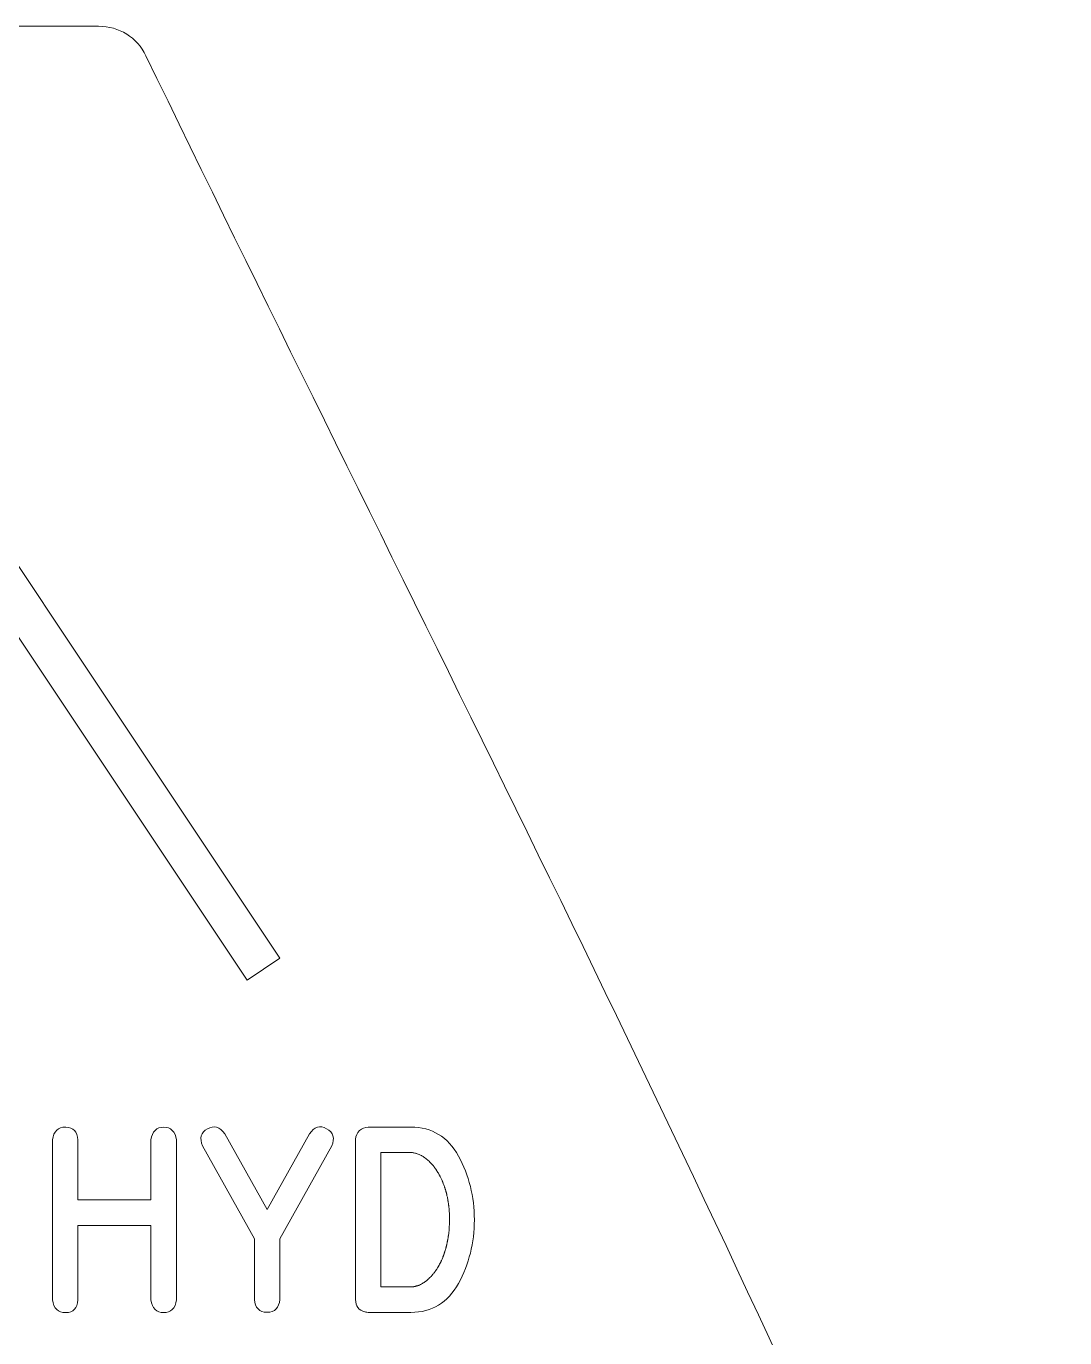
# Model space of a CAD drawing. Header units: millimetres. Extents: x -166 to 342, y -77 to 132.
# Drawn here: x 151.31 to 171.07, y 107.29 to 132.26 of the extents above; entities that cross this region are included whole.
import ezdxf

# ---------------------------------------------------------------- set-up
doc = ezdxf.new("R2010")
doc.units = ezdxf.units.MM
doc.header["$MEASUREMENT"] = 0
doc.layers.add('Engrave', color=7, linetype='Continuous')
doc.layers.add('Front', color=7, linetype='Continuous')

msp = doc.modelspace()

# ---------------------------------------------------------------- linework, layer by layer
at = {"layer": 'Engrave', "color": 114, "lineweight": 9}
msp.add_open_spline([(126.8184, 128.1755), (126.8184, 128.1755), (146.8225, 128.1755), (146.8225, 128.1755), (146.8225, 128.1755), (146.8225, 128.1755), (147.0231, 128.1755), (147.0231, 128.1755), (147.0231, 128.1755), (147.0231, 128.1755), (147.1344, 128.0086), (147.1344, 128.0086), (147.1344, 128.0086), (147.1344, 128.0086), (156.1301, 114.5148), (156.1301, 114.5148), (156.1301, 114.5148), (156.1301, 114.5148), (155.5064, 114.0986), (155.5064, 114.0986), (155.5064, 114.0986), (155.5064, 114.0986), (146.6217, 127.4256), (146.6217, 127.4256), (146.6217, 127.4256), (146.6217, 127.4256), (126.8184, 127.4256), (126.8184, 127.4256), (126.8184, 127.4256), (126.8184, 127.4256), (126.8184, 128.1755), (126.8184, 128.1755)], degree=3, knots=[0, 0, 0, 0, 0.1111111, 0.1111111, 0.1111111, 0.1111111, 0.2222222, 0.2222222, 0.2222222, 0.2222222, 0.3333333, 0.3333333, 0.3333333, 0.3333333, 0.4444444, 0.4444444, 0.4444444, 0.4444444, 0.5555556, 0.5555556, 0.5555556, 0.5555556, 0.6666667, 0.6666667, 0.6666667, 0.6666667, 0.7777778, 0.7777778, 0.7777778, 0.7777778, 1, 1, 1, 1], dxfattribs=at)
at = {"layer": 'Engrave', "color": 240, "lineweight": 9}
for points, knots in [([(151.804, 108.0088), (151.804, 108.0088), (151.804, 111.0544), (151.804, 111.0544), (151.804, 111.0544), (151.8281, 111.2196), (151.9122, 111.3008), (152.0556, 111.2984), (152.0556, 111.2984), (152.1991, 111.2955), (152.2773, 111.2137), (152.2896, 111.0544), (152.2896, 111.0544), (152.2896, 111.0544), (152.2896, 109.9156), (152.2896, 109.9156), (152.2896, 109.9156), (152.2896, 109.9156), (153.6766, 109.9156), (153.6766, 109.9156), (153.6766, 109.9156), (153.6766, 109.9156), (153.6766, 111.0544), (153.6766, 111.0544), (153.6766, 111.0544), (153.7007, 111.2161), (153.7819, 111.2978), (153.92, 111.2984), (153.92, 111.2984), (154.0582, 111.299), (154.1405, 111.2173), (154.1658, 111.0544), (154.1658, 111.0544), (154.1658, 111.0544), (154.1658, 108.0088), (154.1658, 108.0088), (154.1658, 108.0088), (154.1405, 107.8471), (154.0582, 107.7666), (153.92, 107.7672), (153.92, 107.7672), (153.7819, 107.7678), (153.7007, 107.8483), (153.6766, 108.0088), (153.6766, 108.0088), (153.6766, 108.0088), (153.6766, 109.4264), (153.6766, 109.4264), (153.6766, 109.4264), (153.6766, 109.4264), (152.2896, 109.4264), (152.2896, 109.4264), (152.2896, 109.4264), (152.2896, 109.4264), (152.2896, 108.0088), (152.2896, 108.0088), (152.2896, 108.0088), (152.2773, 107.8507), (152.1991, 107.7701), (152.0556, 107.7678), (152.0556, 107.7678), (151.9122, 107.7654), (151.8281, 107.846), (151.804, 108.0088)], [0, 0, 0, 0, 0.0588235, 0.0588235, 0.0588235, 0.0588235, 0.1176471, 0.1176471, 0.1176471, 0.1176471, 0.1764706, 0.1764706, 0.1764706, 0.1764706, 0.2352941, 0.2352941, 0.2352941, 0.2352941, 0.2941176, 0.2941176, 0.2941176, 0.2941176, 0.3529412, 0.3529412, 0.3529412, 0.3529412, 0.4117647, 0.4117647, 0.4117647, 0.4117647, 0.4705882, 0.4705882, 0.4705882, 0.4705882, 0.5294118, 0.5294118, 0.5294118, 0.5294118, 0.5882353, 0.5882353, 0.5882353, 0.5882353, 0.6470588, 0.6470588, 0.6470588, 0.6470588, 0.7058824, 0.7058824, 0.7058824, 0.7058824, 0.7647059, 0.7647059, 0.7647059, 0.7647059, 0.8235294, 0.8235294, 0.8235294, 0.8235294, 0.8823529, 0.8823529, 0.8823529, 0.8823529, 1, 1, 1, 1]), ([(156.6975, 111.1732), (156.7869, 111.3078), (156.8951, 111.3396), (157.0221, 111.2696), (157.0221, 111.2696), (157.1491, 111.1996), (157.1814, 111.0903), (157.1197, 110.9409), (157.1197, 110.9409), (157.1197, 110.9409), (156.129, 109.1718), (156.129, 109.1718), (156.129, 109.1718), (156.129, 109.1718), (156.129, 108.0194), (156.129, 108.0194), (156.129, 108.0194), (156.1184, 107.8566), (156.0384, 107.7748), (155.8885, 107.7748), (155.8885, 107.7748), (155.7386, 107.7748), (155.6586, 107.8566), (155.6486, 108.0194), (155.6486, 108.0194), (155.6486, 108.0194), (155.6486, 109.1718), (155.6486, 109.1718), (155.6486, 109.1718), (155.6486, 109.1718), (154.6597, 110.9409), (154.6597, 110.9409), (154.6597, 110.9409), (154.5985, 111.0891), (154.6297, 111.1979), (154.7526, 111.2673), (154.7526, 111.2673), (154.8754, 111.3366), (154.9854, 111.3055), (155.0818, 111.1732), (155.0818, 111.1732), (155.0818, 111.1732), (155.8897, 109.7298), (155.8897, 109.7298), (155.8897, 109.7298), (155.8897, 109.7298), (156.6975, 111.1732), (156.6975, 111.1732)], [0, 0, 0, 0, 0.0769231, 0.0769231, 0.0769231, 0.0769231, 0.1538462, 0.1538462, 0.1538462, 0.1538462, 0.2307692, 0.2307692, 0.2307692, 0.2307692, 0.3076923, 0.3076923, 0.3076923, 0.3076923, 0.3846154, 0.3846154, 0.3846154, 0.3846154, 0.4615385, 0.4615385, 0.4615385, 0.4615385, 0.5384615, 0.5384615, 0.5384615, 0.5384615, 0.6153846, 0.6153846, 0.6153846, 0.6153846, 0.6923077, 0.6923077, 0.6923077, 0.6923077, 0.7692308, 0.7692308, 0.7692308, 0.7692308, 0.8461538, 0.8461538, 0.8461538, 0.8461538, 1, 1, 1, 1]), ([(157.8135, 111.299), (157.8135, 111.299), (158.6248, 111.299), (158.6248, 111.299), (158.6248, 111.299), (159.0282, 111.299), (159.3298, 111.1156), (159.5309, 110.7481), (159.5309, 110.7481), (159.7319, 110.3806), (159.8325, 109.9761), (159.8325, 109.5351), (159.8325, 109.5351), (159.8325, 109.0942), (159.7314, 108.6903), (159.5303, 108.3228), (159.5303, 108.3228), (159.3286, 107.9553), (159.027, 107.7713), (158.6248, 107.7713), (158.6248, 107.7713), (158.6248, 107.7713), (157.8135, 107.7713), (157.8135, 107.7713), (157.8135, 107.7713), (157.8135, 107.7713), (157.817, 107.7713), (157.817, 107.7713), (157.817, 107.7713), (157.817, 107.7713), (157.8135, 107.7713), (157.8135, 107.7713), (157.8135, 107.7713), (157.7758, 107.7772), (157.7553, 107.7807), (157.7517, 107.7819), (157.7517, 107.7819), (157.6324, 107.8101), (157.573, 107.8883), (157.5742, 108.0159), (157.5742, 108.0159), (157.5742, 108.0159), (157.5724, 108.0159), (157.5724, 108.0159), (157.5724, 108.0159), (157.5724, 108.0159), (157.5742, 111.0579), (157.5742, 111.0579), (157.5742, 111.0579), (157.573, 111.0615), (157.5724, 111.0662), (157.5724, 111.0715), (157.5724, 111.0715), (157.5759, 111.135), (157.6006, 111.1885), (157.6471, 111.2326), (157.6471, 111.2326), (157.6941, 111.2767), (157.75, 111.299), (157.8152, 111.299), (157.8152, 111.299), (157.8152, 111.299), (157.8135, 111.299), (157.8135, 111.299)], [0, 0, 0, 0, 0.0588235, 0.0588235, 0.0588235, 0.0588235, 0.1176471, 0.1176471, 0.1176471, 0.1176471, 0.1764706, 0.1764706, 0.1764706, 0.1764706, 0.2352941, 0.2352941, 0.2352941, 0.2352941, 0.2941176, 0.2941176, 0.2941176, 0.2941176, 0.3529412, 0.3529412, 0.3529412, 0.3529412, 0.4117647, 0.4117647, 0.4117647, 0.4117647, 0.4705882, 0.4705882, 0.4705882, 0.4705882, 0.5294118, 0.5294118, 0.5294118, 0.5294118, 0.5882353, 0.5882353, 0.5882353, 0.5882353, 0.6470588, 0.6470588, 0.6470588, 0.6470588, 0.7058824, 0.7058824, 0.7058824, 0.7058824, 0.7647059, 0.7647059, 0.7647059, 0.7647059, 0.8235294, 0.8235294, 0.8235294, 0.8235294, 0.8823529, 0.8823529, 0.8823529, 0.8823529, 1, 1, 1, 1]), ([(158.6248, 108.2569), (158.6272, 108.2569), (158.6295, 108.2569), (158.6319, 108.2569), (158.6319, 108.2569), (158.6342, 108.2569), (158.6372, 108.2569), (158.6401, 108.2569), (158.6401, 108.2569), (158.6425, 108.2569), (158.6448, 108.2575), (158.6466, 108.2581), (158.6466, 108.2581), (158.6483, 108.2587), (158.6507, 108.2587), (158.6542, 108.2587), (158.6542, 108.2587), (158.6566, 108.2587), (158.6589, 108.2593), (158.6619, 108.2599), (158.6619, 108.2599), (158.6648, 108.2605), (158.6678, 108.2605), (158.6713, 108.2605), (158.6713, 108.2605), (158.6736, 108.2605), (158.676, 108.2611), (158.6783, 108.2611), (158.6783, 108.2611), (158.6807, 108.2617), (158.6836, 108.2622), (158.6872, 108.2622), (158.6872, 108.2622), (158.6889, 108.2622), (158.6913, 108.2622), (158.6936, 108.2628), (158.6936, 108.2628), (158.696, 108.2634), (158.6989, 108.264), (158.7024, 108.264), (158.7024, 108.264), (158.7071, 108.2664), (158.7118, 108.2675), (158.716, 108.2675), (158.716, 108.2675), (158.7183, 108.2675), (158.7207, 108.2681), (158.723, 108.2699), (158.723, 108.2699), (158.7254, 108.2716), (158.7283, 108.2734), (158.7318, 108.274), (158.7318, 108.274), (158.7342, 108.274), (158.7365, 108.2746), (158.7395, 108.2752), (158.7395, 108.2752), (158.7424, 108.2758), (158.7454, 108.2763), (158.7489, 108.2775), (158.7489, 108.2775), (158.7512, 108.2775), (158.7536, 108.2781), (158.7559, 108.2793), (158.7559, 108.2793), (158.7583, 108.2805), (158.7606, 108.2816), (158.7642, 108.2828), (158.7642, 108.2828), (158.7712, 108.2852), (158.7765, 108.2875), (158.78, 108.2899), (158.78, 108.2899), (158.8006, 108.2969), (158.8065, 108.2987), (158.7971, 108.2969), (158.7971, 108.2969), (158.7995, 108.2969), (158.8018, 108.2975), (158.8042, 108.2993), (158.8042, 108.2993), (158.8065, 108.301), (158.8094, 108.3022), (158.8124, 108.3034), (158.8124, 108.3034), (158.823, 108.3105), (158.8277, 108.3134), (158.8265, 108.3122), (158.8265, 108.3122), (158.8377, 108.3181), (158.8435, 108.321), (158.8435, 108.321), (158.8435, 108.321), (158.8459, 108.3222), (158.8483, 108.3234), (158.8506, 108.3251), (158.8506, 108.3251), (158.853, 108.3269), (158.8559, 108.3287), (158.8594, 108.331), (158.8594, 108.331), (158.8694, 108.3381), (158.8747, 108.3416), (158.8747, 108.3416), (158.8747, 108.3416), (158.8771, 108.3428), (158.8794, 108.344), (158.8824, 108.3457), (158.8824, 108.3457), (158.8853, 108.3475), (158.8882, 108.3493), (158.8918, 108.3516), (158.8918, 108.3516), (158.8941, 108.3528), (158.8965, 108.3545), (158.8988, 108.3569), (158.8988, 108.3569), (158.9012, 108.3592), (158.9041, 108.3616), (158.9076, 108.364), (158.9076, 108.364), (158.9094, 108.3651), (158.9118, 108.3663), (158.9141, 108.3681), (158.9141, 108.3681), (158.9165, 108.3698), (158.9194, 108.3722), (158.9229, 108.3739), (158.9229, 108.3739), (158.9253, 108.3763), (158.9312, 108.381), (158.94, 108.3881), (158.94, 108.3881), (158.9494, 108.3975), (158.9541, 108.4016), (158.9541, 108.4016), (158.9541, 108.4016), (158.9564, 108.4039), (158.9582, 108.4063), (158.9605, 108.4086), (158.9605, 108.4086), (158.9629, 108.411), (158.9658, 108.4139), (158.9694, 108.4175), (158.9694, 108.4175), (158.9717, 108.4198), (158.9741, 108.4216), (158.9764, 108.4239), (158.9764, 108.4239), (158.9788, 108.4263), (158.9811, 108.4292), (158.9847, 108.4327), (158.9847, 108.4327), (158.9882, 108.4351), (158.9935, 108.4398), (159.0005, 108.4463), (159.0005, 108.4463), (159.0029, 108.4486), (159.0052, 108.451), (159.007, 108.4533), (159.007, 108.4533), (159.0093, 108.4557), (159.0123, 108.4586), (159.0158, 108.4621), (159.0158, 108.4621), (159.0182, 108.4645), (159.0205, 108.4668), (159.0229, 108.4698), (159.0229, 108.4698), (159.0252, 108.4727), (159.0282, 108.4757), (159.0311, 108.4792), (159.0311, 108.4792), (159.0452, 108.4974), (159.0499, 108.5033), (159.0452, 108.4962), (159.0452, 108.4962), (159.0534, 108.5045), (159.0581, 108.5109), (159.0605, 108.5156), (159.0605, 108.5156), (159.0711, 108.5292), (159.0758, 108.5356), (159.0746, 108.5345), (159.0746, 108.5345), (159.077, 108.538), (159.0793, 108.5409), (159.0811, 108.5439), (159.0811, 108.5439), (159.0834, 108.5468), (159.0864, 108.5497), (159.0899, 108.5533), (159.0899, 108.5533), (159.0923, 108.5568), (159.094, 108.5603), (159.0958, 108.5639), (159.0958, 108.5639), (159.0975, 108.5674), (159.1005, 108.5703), (159.1034, 108.5739), (159.1034, 108.5739), (159.1046, 108.5774), (159.1069, 108.5809), (159.1099, 108.585), (159.1099, 108.585), (159.1128, 108.5891), (159.1152, 108.5927), (159.1175, 108.5962), (159.1175, 108.5962), (159.1246, 108.6056), (159.1287, 108.6127), (159.1311, 108.6174), (159.1311, 108.6174), (159.1334, 108.6203), (159.1358, 108.6244), (159.1375, 108.6285), (159.1375, 108.6285), (159.1393, 108.6321), (159.1416, 108.6362), (159.1452, 108.6397), (159.1452, 108.6397), (159.1475, 108.6426), (159.1493, 108.6468), (159.151, 108.6509), (159.151, 108.6509), (159.1528, 108.6544), (159.1552, 108.6585), (159.1587, 108.662), (159.1587, 108.662), (159.161, 108.6673), (159.1646, 108.675), (159.1693, 108.6844), (159.1693, 108.6844), (159.1716, 108.6879), (159.1734, 108.6914), (159.1752, 108.6961), (159.1752, 108.6961), (159.1769, 108.7008), (159.1793, 108.7056), (159.1828, 108.7103), (159.1828, 108.7103), (159.1851, 108.7138), (159.1875, 108.7173), (159.1893, 108.7214), (159.1893, 108.7214), (159.1904, 108.7255), (159.1934, 108.7297), (159.1969, 108.7344), (159.1969, 108.7344), (159.1981, 108.7379), (159.1993, 108.7414), (159.201, 108.7461), (159.201, 108.7461), (159.2028, 108.7508), (159.2045, 108.7555), (159.2069, 108.7602), (159.2069, 108.7602), (159.2104, 108.7655), (159.2145, 108.7743), (159.2192, 108.7861), (159.2192, 108.7861), (159.2304, 108.8143), (159.2345, 108.8237), (159.231, 108.8131), (159.231, 108.8131), (159.2322, 108.8167), (159.2339, 108.8214), (159.2357, 108.8261), (159.2357, 108.8261), (159.2375, 108.8314), (159.2392, 108.8367), (159.2416, 108.8408), (159.2416, 108.8408), (159.2428, 108.8455), (159.2439, 108.8502), (159.2457, 108.8549), (159.2457, 108.8549), (159.2475, 108.8596), (159.2498, 108.8643), (159.2516, 108.8702), (159.2516, 108.8702), (159.2551, 108.8808), (159.2581, 108.8896), (159.2604, 108.8978), (159.2604, 108.8978), (159.2616, 108.9025), (159.2628, 108.9072), (159.2645, 108.9119), (159.2645, 108.9119), (159.2663, 108.916), (159.2686, 108.9213), (159.271, 108.9272), (159.271, 108.9272), (159.2663, 108.9155), (159.2692, 108.9254), (159.2792, 108.9566), (159.2792, 108.9566), (159.2816, 108.9619), (159.2851, 108.9719), (159.2898, 108.9854), (159.2898, 108.9854), (159.2898, 108.9901), (159.2904, 108.9954), (159.2922, 109.0001), (159.2922, 109.0001), (159.2939, 109.0054), (159.2957, 109.0107), (159.2969, 109.0166), (159.2969, 109.0166), (159.298, 109.0213), (159.2992, 109.026), (159.3004, 109.0313), (159.3004, 109.0313), (159.301, 109.0366), (159.3027, 109.0419), (159.3051, 109.0477), (159.3051, 109.0477), (159.3051, 109.0513), (159.3063, 109.0554), (159.308, 109.0607), (159.308, 109.0607), (159.3098, 109.066), (159.311, 109.0713), (159.3121, 109.0771), (159.3121, 109.0771), (159.3133, 109.0848), (159.3151, 109.096), (159.3174, 109.1095), (159.3174, 109.1095), (159.3174, 109.1142), (159.318, 109.1189), (159.3198, 109.1242), (159.3198, 109.1242), (159.3216, 109.1295), (159.3233, 109.1348), (159.3239, 109.1406), (159.3239, 109.1406), (159.3239, 109.1453), (159.3245, 109.15), (159.3257, 109.1553), (159.3257, 109.1553), (159.3268, 109.1606), (159.328, 109.1659), (159.3292, 109.1718), (159.3292, 109.1718), (159.3304, 109.18), (159.3321, 109.1906), (159.3345, 109.2047), (159.3345, 109.2047), (159.3345, 109.2088), (159.3357, 109.2141), (159.3374, 109.22), (159.3374, 109.22), (159.3386, 109.2259), (159.3404, 109.2312), (159.3415, 109.2371), (159.3415, 109.2371), (159.3415, 109.2453), (159.3427, 109.2559), (159.3451, 109.27), (159.3451, 109.27), (159.3451, 109.2747), (159.3451, 109.2794), (159.3457, 109.2847), (159.3457, 109.2847), (159.3462, 109.29), (159.3474, 109.2959), (159.3486, 109.3023), (159.3486, 109.3023), (159.3504, 109.3164), (159.3515, 109.327), (159.3515, 109.3352), (159.3515, 109.3352), (159.3527, 109.3435), (159.3533, 109.3541), (159.3533, 109.3682), (159.3533, 109.3682), (159.3545, 109.3764), (159.3551, 109.3876), (159.3551, 109.4023), (159.3551, 109.4023), (159.3562, 109.4105), (159.3568, 109.4217), (159.3568, 109.4352), (159.3568, 109.4352), (159.3568, 109.4411), (159.3574, 109.4464), (159.358, 109.4517), (159.358, 109.4517), (159.3586, 109.457), (159.3592, 109.4628), (159.3604, 109.4699), (159.3604, 109.4699), (159.3604, 109.4746), (159.3609, 109.4793), (159.3615, 109.4846), (159.3615, 109.4846), (159.3615, 109.4893), (159.3621, 109.4958), (159.3621, 109.5022), (159.3621, 109.5022), (159.3621, 109.5069), (159.3621, 109.5122), (159.3621, 109.5181), (159.3621, 109.5181), (159.3621, 109.5234), (159.3621, 109.5293), (159.3621, 109.5351), (159.3621, 109.5351), (159.3621, 109.541), (159.3621, 109.5463), (159.3621, 109.5516), (159.3621, 109.5516), (159.3621, 109.5569), (159.3621, 109.5622), (159.3621, 109.5681), (159.3621, 109.5681), (159.3621, 109.5734), (159.3615, 109.5792), (159.3615, 109.5839), (159.3615, 109.5839), (159.3609, 109.5892), (159.3604, 109.5957), (159.3604, 109.6022), (159.3604, 109.6022), (159.3604, 109.6069), (159.3604, 109.6122), (159.3604, 109.6181), (159.3604, 109.6181), (159.3604, 109.6233), (159.3604, 109.6292), (159.3604, 109.6351), (159.3604, 109.6351), (159.3604, 109.6422), (159.3592, 109.6533), (159.3568, 109.6698), (159.3568, 109.6698), (159.3568, 109.6833), (159.3562, 109.6939), (159.3551, 109.7004), (159.3551, 109.7004), (159.3551, 109.7086), (159.3539, 109.7204), (159.3515, 109.7368), (159.3515, 109.7368), (159.3515, 109.7503), (159.3509, 109.7609), (159.3498, 109.768), (159.3498, 109.768), (159.3498, 109.7756), (159.3492, 109.7868), (159.3468, 109.8003), (159.3468, 109.8003), (159.3457, 109.805), (159.3445, 109.8103), (159.3439, 109.8162), (159.3439, 109.8162), (159.3433, 109.8215), (159.3433, 109.8274), (159.3433, 109.8332), (159.3433, 109.8332), (159.341, 109.8468), (159.3386, 109.8579), (159.3362, 109.8662), (159.3362, 109.8662), (159.3351, 109.8703), (159.3339, 109.8756), (159.3327, 109.8803), (159.3327, 109.8803), (159.3315, 109.8856), (159.331, 109.8909), (159.331, 109.8967), (159.331, 109.8967), (159.3298, 109.905), (159.328, 109.9156), (159.3257, 109.9297), (159.3257, 109.9297), (159.3245, 109.9379), (159.3233, 109.9485), (159.321, 109.9626), (159.321, 109.9626), (159.3163, 109.9761), (159.3133, 109.9867), (159.3121, 109.9932), (159.3121, 109.9932), (159.3098, 110.0073), (159.308, 110.0167), (159.3069, 110.0226), (159.3069, 110.0226), (159.3045, 110.0273), (159.3027, 110.032), (159.3016, 110.0373), (159.3016, 110.0373), (159.3004, 110.0426), (159.2998, 110.0478), (159.2986, 110.0537), (159.2986, 110.0537), (159.2974, 110.0584), (159.2957, 110.0631), (159.2933, 110.0684), (159.2933, 110.0684), (159.291, 110.0737), (159.2898, 110.079), (159.2898, 110.0849), (159.2898, 110.0849), (159.2792, 110.1155), (159.2763, 110.1255), (159.281, 110.1137), (159.281, 110.1137), (159.2786, 110.1219), (159.2763, 110.1319), (159.2728, 110.1431), (159.2728, 110.1431), (159.2704, 110.1466), (159.268, 110.1507), (159.2663, 110.156), (159.2663, 110.156), (159.2645, 110.1613), (159.2633, 110.166), (159.2622, 110.1707), (159.2622, 110.1707), (159.261, 110.1743), (159.2575, 110.1842), (159.2516, 110.2001), (159.2516, 110.2001), (159.2475, 110.2113), (159.2439, 110.2207), (159.2416, 110.2278), (159.2416, 110.2278), (159.2392, 110.2313), (159.2375, 110.2354), (159.2357, 110.2407), (159.2357, 110.2407), (159.2339, 110.246), (159.2322, 110.2507), (159.231, 110.2554), (159.231, 110.2554), (159.2287, 110.2583), (159.2263, 110.2624), (159.2245, 110.2671), (159.2245, 110.2671), (159.2222, 110.2719), (159.2204, 110.2766), (159.2192, 110.2813), (159.2192, 110.2813), (159.2145, 110.2924), (159.2104, 110.3012), (159.2069, 110.3071), (159.2069, 110.3071), (159.2022, 110.3183), (159.1993, 110.3265), (159.1969, 110.3312), (159.1969, 110.3312), (159.1922, 110.3424), (159.1881, 110.3512), (159.1846, 110.3565), (159.1846, 110.3565), (159.1822, 110.36), (159.1799, 110.3642), (159.1781, 110.3683), (159.1781, 110.3683), (159.1757, 110.3718), (159.174, 110.3759), (159.1728, 110.3794), (159.1728, 110.3794), (159.1657, 110.3906), (159.161, 110.3988), (159.1587, 110.4036), (159.1587, 110.4036), (159.1487, 110.4194), (159.144, 110.4271), (159.1452, 110.4259), (159.1452, 110.4259), (159.1416, 110.4294), (159.1393, 110.4329), (159.1375, 110.4371), (159.1375, 110.4371), (159.1358, 110.4412), (159.1334, 110.4447), (159.1311, 110.4482), (159.1311, 110.4482), (159.1287, 110.4529), (159.1246, 110.4594), (159.1175, 110.4688), (159.1175, 110.4688), (159.1152, 110.4723), (159.1128, 110.4759), (159.1105, 110.4788), (159.1105, 110.4788), (159.1081, 110.4823), (159.1064, 110.4859), (159.1052, 110.4894), (159.1052, 110.4894), (159.0999, 110.5), (159.0899, 110.5129), (159.0764, 110.5288), (159.0764, 110.5288), (159.074, 110.5311), (159.0646, 110.5441), (159.0487, 110.567), (159.0487, 110.567), (159.0346, 110.5829), (159.0246, 110.5946), (159.0176, 110.6017), (159.0176, 110.6017), (159.0105, 110.6093), (159.0005, 110.6205), (158.9864, 110.634), (158.9864, 110.634), (158.9776, 110.6446), (158.9676, 110.654), (158.957, 110.6634), (158.957, 110.6634), (158.9494, 110.6693), (158.9382, 110.6775), (158.9247, 110.6893), (158.9247, 110.6893), (158.9129, 110.6987), (158.9023, 110.7069), (158.8918, 110.7152), (158.8918, 110.7152), (158.8653, 110.7322), (158.8547, 110.7399), (158.8594, 110.7375), (158.8594, 110.7375), (158.8359, 110.751), (158.8259, 110.7575), (158.8283, 110.7563), (158.8283, 110.7563), (158.8283, 110.7563), (158.8177, 110.7616), (158.7971, 110.7722), (158.7971, 110.7722), (158.7924, 110.774), (158.7818, 110.7781), (158.7642, 110.784), (158.7642, 110.784), (158.7495, 110.7898), (158.7383, 110.794), (158.7318, 110.7963), (158.7318, 110.7963), (158.726, 110.7969), (158.7207, 110.7987), (158.716, 110.8004), (158.716, 110.8004), (158.7118, 110.8022), (158.7071, 110.8039), (158.7024, 110.8063), (158.7024, 110.8063), (158.6819, 110.8098), (158.6713, 110.8116), (158.6713, 110.8116), (158.6713, 110.8116), (158.6642, 110.8128), (158.6542, 110.8134), (158.6401, 110.8134), (158.6401, 110.8134), (158.6372, 110.8134), (158.6342, 110.8134), (158.6319, 110.8134), (158.6319, 110.8134), (158.6295, 110.8134), (158.6272, 110.8134), (158.6248, 110.8134), (158.6248, 110.8134), (158.6248, 110.8134), (158.0563, 110.8134), (158.0563, 110.8134), (158.0563, 110.8134), (158.0563, 110.8134), (158.0563, 108.2569), (158.0563, 108.2569), (158.0563, 108.2569), (158.0563, 108.2569), (158.0563, 108.2569), (158.0563, 108.2569), (158.0563, 108.2569), (158.0563, 108.2569), (158.6248, 108.2569), (158.6248, 108.2569)], [0, 0, 0, 0, 0.005848, 0.005848, 0.005848, 0.005848, 0.0116959, 0.0116959, 0.0116959, 0.0116959, 0.0175439, 0.0175439, 0.0175439, 0.0175439, 0.0233918, 0.0233918, 0.0233918, 0.0233918, 0.0292398, 0.0292398, 0.0292398, 0.0292398, 0.0350877, 0.0350877, 0.0350877, 0.0350877, 0.0409357, 0.0409357, 0.0409357, 0.0409357, 0.0467836, 0.0467836, 0.0467836, 0.0467836, 0.0526316, 0.0526316, 0.0526316, 0.0526316, 0.0584795, 0.0584795, 0.0584795, 0.0584795, 0.0643275, 0.0643275, 0.0643275, 0.0643275, 0.0701754, 0.0701754, 0.0701754, 0.0701754, 0.0760234, 0.0760234, 0.0760234, 0.0760234, 0.0818713, 0.0818713, 0.0818713, 0.0818713, 0.0877193, 0.0877193, 0.0877193, 0.0877193, 0.0935673, 0.0935673, 0.0935673, 0.0935673, 0.0994152, 0.0994152, 0.0994152, 0.0994152, 0.1052632, 0.1052632, 0.1052632, 0.1052632, 0.1111111, 0.1111111, 0.1111111, 0.1111111, 0.1169591, 0.1169591, 0.1169591, 0.1169591, 0.122807, 0.122807, 0.122807, 0.122807, 0.128655, 0.128655, 0.128655, 0.128655, 0.1345029, 0.1345029, 0.1345029, 0.1345029, 0.1403509, 0.1403509, 0.1403509, 0.1403509, 0.1461988, 0.1461988, 0.1461988, 0.1461988, 0.1520468, 0.1520468, 0.1520468, 0.1520468, 0.1578947, 0.1578947, 0.1578947, 0.1578947, 0.1637427, 0.1637427, 0.1637427, 0.1637427, 0.1695906, 0.1695906, 0.1695906, 0.1695906, 0.1754386, 0.1754386, 0.1754386, 0.1754386, 0.1812865, 0.1812865, 0.1812865, 0.1812865, 0.1871345, 0.1871345, 0.1871345, 0.1871345, 0.1929825, 0.1929825, 0.1929825, 0.1929825, 0.1988304, 0.1988304, 0.1988304, 0.1988304, 0.2046784, 0.2046784, 0.2046784, 0.2046784, 0.2105263, 0.2105263, 0.2105263, 0.2105263, 0.2163743, 0.2163743, 0.2163743, 0.2163743, 0.2222222, 0.2222222, 0.2222222, 0.2222222, 0.2280702, 0.2280702, 0.2280702, 0.2280702, 0.2339181, 0.2339181, 0.2339181, 0.2339181, 0.2397661, 0.2397661, 0.2397661, 0.2397661, 0.245614, 0.245614, 0.245614, 0.245614, 0.251462, 0.251462, 0.251462, 0.251462, 0.2573099, 0.2573099, 0.2573099, 0.2573099, 0.2631579, 0.2631579, 0.2631579, 0.2631579, 0.2690058, 0.2690058, 0.2690058, 0.2690058, 0.2748538, 0.2748538, 0.2748538, 0.2748538, 0.2807018, 0.2807018, 0.2807018, 0.2807018, 0.2865497, 0.2865497, 0.2865497, 0.2865497, 0.2923977, 0.2923977, 0.2923977, 0.2923977, 0.2982456, 0.2982456, 0.2982456, 0.2982456, 0.3040936, 0.3040936, 0.3040936, 0.3040936, 0.3099415, 0.3099415, 0.3099415, 0.3099415, 0.3157895, 0.3157895, 0.3157895, 0.3157895, 0.3216374, 0.3216374, 0.3216374, 0.3216374, 0.3274854, 0.3274854, 0.3274854, 0.3274854, 0.3333333, 0.3333333, 0.3333333, 0.3333333, 0.3391813, 0.3391813, 0.3391813, 0.3391813, 0.3450292, 0.3450292, 0.3450292, 0.3450292, 0.3508772, 0.3508772, 0.3508772, 0.3508772, 0.3567251, 0.3567251, 0.3567251, 0.3567251, 0.3625731, 0.3625731, 0.3625731, 0.3625731, 0.3684211, 0.3684211, 0.3684211, 0.3684211, 0.374269, 0.374269, 0.374269, 0.374269, 0.380117, 0.380117, 0.380117, 0.380117, 0.3859649, 0.3859649, 0.3859649, 0.3859649, 0.3918129, 0.3918129, 0.3918129, 0.3918129, 0.3976608, 0.3976608, 0.3976608, 0.3976608, 0.4035088, 0.4035088, 0.4035088, 0.4035088, 0.4093567, 0.4093567, 0.4093567, 0.4093567, 0.4152047, 0.4152047, 0.4152047, 0.4152047, 0.4210526, 0.4210526, 0.4210526, 0.4210526, 0.4269006, 0.4269006, 0.4269006, 0.4269006, 0.4327485, 0.4327485, 0.4327485, 0.4327485, 0.4385965, 0.4385965, 0.4385965, 0.4385965, 0.4444444, 0.4444444, 0.4444444, 0.4444444, 0.4502924, 0.4502924, 0.4502924, 0.4502924, 0.4561404, 0.4561404, 0.4561404, 0.4561404, 0.4619883, 0.4619883, 0.4619883, 0.4619883, 0.4678363, 0.4678363, 0.4678363, 0.4678363, 0.4736842, 0.4736842, 0.4736842, 0.4736842, 0.4795322, 0.4795322, 0.4795322, 0.4795322, 0.4853801, 0.4853801, 0.4853801, 0.4853801, 0.4912281, 0.4912281, 0.4912281, 0.4912281, 0.497076, 0.497076, 0.497076, 0.497076, 0.502924, 0.502924, 0.502924, 0.502924, 0.5087719, 0.5087719, 0.5087719, 0.5087719, 0.5146199, 0.5146199, 0.5146199, 0.5146199, 0.5204678, 0.5204678, 0.5204678, 0.5204678, 0.5263158, 0.5263158, 0.5263158, 0.5263158, 0.5321637, 0.5321637, 0.5321637, 0.5321637, 0.5380117, 0.5380117, 0.5380117, 0.5380117, 0.5438596, 0.5438596, 0.5438596, 0.5438596, 0.5497076, 0.5497076, 0.5497076, 0.5497076, 0.5555556, 0.5555556, 0.5555556, 0.5555556, 0.5614035, 0.5614035, 0.5614035, 0.5614035, 0.5672515, 0.5672515, 0.5672515, 0.5672515, 0.5730994, 0.5730994, 0.5730994, 0.5730994, 0.5789474, 0.5789474, 0.5789474, 0.5789474, 0.5847953, 0.5847953, 0.5847953, 0.5847953, 0.5906433, 0.5906433, 0.5906433, 0.5906433, 0.5964912, 0.5964912, 0.5964912, 0.5964912, 0.6023392, 0.6023392, 0.6023392, 0.6023392, 0.6081871, 0.6081871, 0.6081871, 0.6081871, 0.6140351, 0.6140351, 0.6140351, 0.6140351, 0.619883, 0.619883, 0.619883, 0.619883, 0.625731, 0.625731, 0.625731, 0.625731, 0.6315789, 0.6315789, 0.6315789, 0.6315789, 0.6374269, 0.6374269, 0.6374269, 0.6374269, 0.6432749, 0.6432749, 0.6432749, 0.6432749, 0.6491228, 0.6491228, 0.6491228, 0.6491228, 0.6549708, 0.6549708, 0.6549708, 0.6549708, 0.6608187, 0.6608187, 0.6608187, 0.6608187, 0.6666667, 0.6666667, 0.6666667, 0.6666667, 0.6725146, 0.6725146, 0.6725146, 0.6725146, 0.6783626, 0.6783626, 0.6783626, 0.6783626, 0.6842105, 0.6842105, 0.6842105, 0.6842105, 0.6900585, 0.6900585, 0.6900585, 0.6900585, 0.6959064, 0.6959064, 0.6959064, 0.6959064, 0.7017544, 0.7017544, 0.7017544, 0.7017544, 0.7076023, 0.7076023, 0.7076023, 0.7076023, 0.7134503, 0.7134503, 0.7134503, 0.7134503, 0.7192982, 0.7192982, 0.7192982, 0.7192982, 0.7251462, 0.7251462, 0.7251462, 0.7251462, 0.7309942, 0.7309942, 0.7309942, 0.7309942, 0.7368421, 0.7368421, 0.7368421, 0.7368421, 0.7426901, 0.7426901, 0.7426901, 0.7426901, 0.748538, 0.748538, 0.748538, 0.748538, 0.754386, 0.754386, 0.754386, 0.754386, 0.7602339, 0.7602339, 0.7602339, 0.7602339, 0.7660819, 0.7660819, 0.7660819, 0.7660819, 0.7719298, 0.7719298, 0.7719298, 0.7719298, 0.7777778, 0.7777778, 0.7777778, 0.7777778, 0.7836257, 0.7836257, 0.7836257, 0.7836257, 0.7894737, 0.7894737, 0.7894737, 0.7894737, 0.7953216, 0.7953216, 0.7953216, 0.7953216, 0.8011696, 0.8011696, 0.8011696, 0.8011696, 0.8070175, 0.8070175, 0.8070175, 0.8070175, 0.8128655, 0.8128655, 0.8128655, 0.8128655, 0.8187135, 0.8187135, 0.8187135, 0.8187135, 0.8245614, 0.8245614, 0.8245614, 0.8245614, 0.8304094, 0.8304094, 0.8304094, 0.8304094, 0.8362573, 0.8362573, 0.8362573, 0.8362573, 0.8421053, 0.8421053, 0.8421053, 0.8421053, 0.8479532, 0.8479532, 0.8479532, 0.8479532, 0.8538012, 0.8538012, 0.8538012, 0.8538012, 0.8596491, 0.8596491, 0.8596491, 0.8596491, 0.8654971, 0.8654971, 0.8654971, 0.8654971, 0.871345, 0.871345, 0.871345, 0.871345, 0.877193, 0.877193, 0.877193, 0.877193, 0.8830409, 0.8830409, 0.8830409, 0.8830409, 0.8888889, 0.8888889, 0.8888889, 0.8888889, 0.8947368, 0.8947368, 0.8947368, 0.8947368, 0.9005848, 0.9005848, 0.9005848, 0.9005848, 0.9064327, 0.9064327, 0.9064327, 0.9064327, 0.9122807, 0.9122807, 0.9122807, 0.9122807, 0.9181287, 0.9181287, 0.9181287, 0.9181287, 0.9239766, 0.9239766, 0.9239766, 0.9239766, 0.9298246, 0.9298246, 0.9298246, 0.9298246, 0.9356725, 0.9356725, 0.9356725, 0.9356725, 0.9415205, 0.9415205, 0.9415205, 0.9415205, 0.9473684, 0.9473684, 0.9473684, 0.9473684, 0.9532164, 0.9532164, 0.9532164, 0.9532164, 0.9590643, 0.9590643, 0.9590643, 0.9590643, 0.9649123, 0.9649123, 0.9649123, 0.9649123, 0.9707602, 0.9707602, 0.9707602, 0.9707602, 0.9766082, 0.9766082, 0.9766082, 0.9766082, 0.9824561, 0.9824561, 0.9824561, 0.9824561, 0.9883041, 0.9883041, 0.9883041, 0.9883041, 1, 1, 1, 1])]:
    msp.add_open_spline(points, degree=3, knots=knots, dxfattribs=at)
at = {"layer": 'Front', "color": 250, "lineweight": 9}
msp.add_open_spline([(152.6833, 132.2633), (152.6833, 132.2633), (81.6274, 132.2633), (81.6274, 132.2633), (81.6274, 132.2633), (81.0774, 132.2633), (80.6286, 131.8152), (80.6275, 131.2654), (80.6275, 131.2654), (80.6275, 131.2654), (80.618, 126.7054), (80.618, 126.7054), (80.618, 126.7054), (80.6178, 123.3068), (77.862, 120.5503), (74.4633, 120.5503), (74.4633, 120.5503), (74.4329, 120.5503), (74.4029, 120.5509), (74.3728, 120.5515), (74.3728, 120.5515), (74.3728, 120.5515), (74.3726, 120.5503), (74.3726, 120.5503), (74.3726, 120.5503), (74.3726, 120.5503), (70.5681, 120.5503), (70.5681, 120.5503), (70.5681, 120.5503), (70.0176, 120.5503), (69.5688, 120.1016), (69.5683, 119.5513), (69.5683, 119.5513), (69.5682, 66.8239), (69.5684, -17.0402), (69.5684, -64.3556), (69.5684, -64.3556), (69.5688, -64.9059), (70.0178, -65.3547), (70.5683, -65.3547), (70.5683, -65.3547), (70.5683, -65.3547), (74.0973, -65.3547), (74.0973, -65.3547), (74.0973, -65.3547), (74.0973, -65.3547), (74.0973, -65.3565), (74.0973, -65.3565), (74.0973, -65.3565), (74.1273, -65.3555), (74.1576, -65.3547), (74.1879, -65.3547), (74.1879, -65.3547), (77.5863, -65.3547), (80.3426, -68.1108), (80.3426, -71.5095), (80.3426, -71.5095), (80.3426, -71.5095), (80.3443, -75.837), (80.3443, -75.837), (80.3443, -75.837), (80.3445, -76.388), (80.7937, -76.8367), (81.3444, -76.8367), (81.3444, -76.8367), (81.3444, -76.8367), (159.3139, -76.8367), (159.3139, -76.8367), (159.3139, -76.8367), (159.8569, -76.8367), (160.3016, -76.4019), (160.3139, -75.8594), (160.3139, -75.8594), (160.3139, -75.8594), (160.4131, -71.4821), (160.4131, -71.4821), (160.4131, -71.4821), (160.4133, -71.4745), (160.4133, -71.4683), (160.4133, -71.461), (160.4133, -71.461), (160.4192, -68.0689), (162.779, -65.3589), (166.1733, -65.3589), (166.1733, -65.3589), (166.2035, -65.3589), (166.2337, -65.3595), (166.2638, -65.3601), (166.2638, -65.3601), (166.2638, -65.3601), (166.2638, -65.3589), (166.2638, -65.3589), (166.2638, -65.3589), (166.2638, -65.3589), (170.068, -65.3589), (170.068, -65.3589), (170.068, -65.3589), (170.6189, -65.3589), (171.0683, -64.9096), (171.0683, -64.3587), (171.0683, -64.3587), (171.0682, -17.1467), (171.0682, 32.5805), (171.0682, 86.8463), (171.0682, 86.8463), (171.0682, 87.3972), (170.619, 87.8464), (170.0682, 87.8464), (170.0682, 87.8464), (170.0682, 87.8464), (166.539, 87.8464), (166.539, 87.8464), (166.539, 87.8464), (166.539, 87.8464), (166.539, 87.8478), (166.539, 87.8478), (166.539, 87.8478), (166.5091, 87.8472), (166.479, 87.8464), (166.4487, 87.8464), (166.4487, 87.8464), (163.0501, 87.8464), (160.294, 91.5024), (160.294, 94.9012), (160.294, 94.9012), (160.3992, 98.6272), (161.7592, 101.4373), (166.5219, 102.0797), (166.5219, 102.0797), (167.3051, 102.2579), (167.371, 103.0392), (167.0458, 103.7648), (167.0458, 103.7648), (162.8334, 113.1637), (158.0492, 122.4704), (153.5834, 131.699), (153.5834, 131.699), (153.4124, 132.0527), (153.0762, 132.2633), (152.6833, 132.2633)], degree=3, knots=[0, 0, 0, 0, 0.0277778, 0.0277778, 0.0277778, 0.0277778, 0.0555556, 0.0555556, 0.0555556, 0.0555556, 0.0833333, 0.0833333, 0.0833333, 0.0833333, 0.1111111, 0.1111111, 0.1111111, 0.1111111, 0.1388889, 0.1388889, 0.1388889, 0.1388889, 0.1666667, 0.1666667, 0.1666667, 0.1666667, 0.1944444, 0.1944444, 0.1944444, 0.1944444, 0.2222222, 0.2222222, 0.2222222, 0.2222222, 0.25, 0.25, 0.25, 0.25, 0.2777778, 0.2777778, 0.2777778, 0.2777778, 0.3055556, 0.3055556, 0.3055556, 0.3055556, 0.3333333, 0.3333333, 0.3333333, 0.3333333, 0.3611111, 0.3611111, 0.3611111, 0.3611111, 0.3888889, 0.3888889, 0.3888889, 0.3888889, 0.4166667, 0.4166667, 0.4166667, 0.4166667, 0.4444444, 0.4444444, 0.4444444, 0.4444444, 0.4722222, 0.4722222, 0.4722222, 0.4722222, 0.5, 0.5, 0.5, 0.5, 0.5277778, 0.5277778, 0.5277778, 0.5277778, 0.5555556, 0.5555556, 0.5555556, 0.5555556, 0.5833333, 0.5833333, 0.5833333, 0.5833333, 0.6111111, 0.6111111, 0.6111111, 0.6111111, 0.6388889, 0.6388889, 0.6388889, 0.6388889, 0.6666667, 0.6666667, 0.6666667, 0.6666667, 0.6944444, 0.6944444, 0.6944444, 0.6944444, 0.7222222, 0.7222222, 0.7222222, 0.7222222, 0.75, 0.75, 0.75, 0.75, 0.7777778, 0.7777778, 0.7777778, 0.7777778, 0.8055556, 0.8055556, 0.8055556, 0.8055556, 0.8333333, 0.8333333, 0.8333333, 0.8333333, 0.8611111, 0.8611111, 0.8611111, 0.8611111, 0.8888889, 0.8888889, 0.8888889, 0.8888889, 0.9166667, 0.9166667, 0.9166667, 0.9166667, 0.9444444, 0.9444444, 0.9444444, 0.9444444, 1, 1, 1, 1], dxfattribs=at)

doc.saveas('drawing.dxf')
